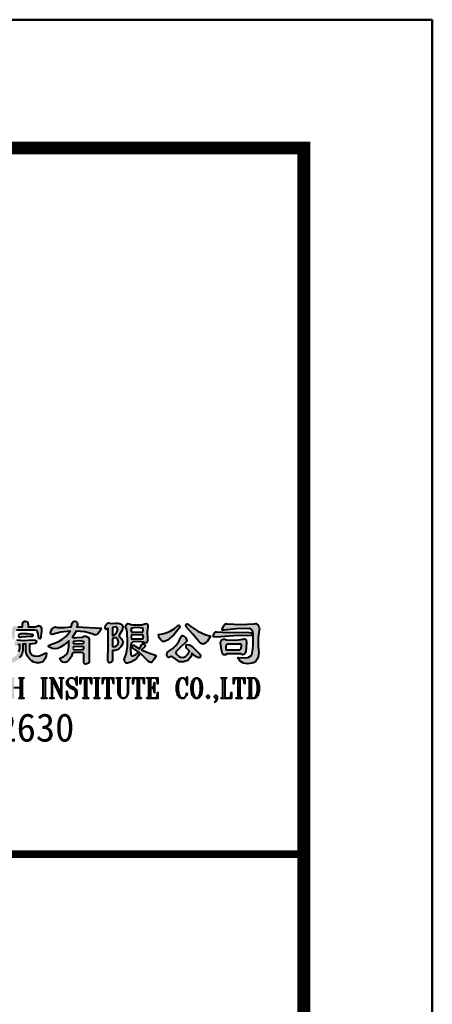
# Model space of a CAD drawing. Extents: x 1398449 to 2142961, y 256969 to 1032940.
# Drawn here: x 1683120 to 1687939, y 873728 to 885233 of the extents above; entities that cross this region are included whole.
import ezdxf
from ezdxf.enums import TextEntityAlignment as Align

# ---------------------------------------------------------------- set-up
doc = ezdxf.new("R2010")
doc.units = 0
doc.header["$LTSCALE"] = 1500
for name, color, linetype in [('BTTK', 7, 'Continuous'), ('Logo', 4, 'Continuous'), ('PUB_TITLE', 4, 'Continuous'), ('党校-主楼（一期）参照$0$PUB_TITLE', 7, 'Continuous')]:
    doc.layers.add(name, color=color, linetype=linetype)
doc.layers.add('yichutu', color=7, linetype='Continuous', true_color=0xffffff, plot=False)
doc.styles.add('HT', font='')
doc.styles.add('HZ(TK)', font='geniso.shx', dxfattribs={"width": 0.9, "bigfont": 'hztxt.shx'})
doc.styles.get('HT').set_extended_font_data('SimHei')

# ---------------------------------------------------------------- blocks, each defined once
blk = doc.blocks.new('logo-txt')
at = {"layer": 'Logo'}
h = blk.add_hatch(color=4, dxfattribs=at)
h.dxf.hatch_style = 1
h.paths.add_polyline_path([(43.253, 3.926), (43.353, 4.027), (43.42, 4.144), (43.416, 4.246), (43.37, 4.342), (43.153, 4.519), (43.02, 4.561), (42.953, 4.519), (42.953, 3.77)], flags=16)
h.paths.add_polyline_path([(42.953, 4.769), (43.062, 4.827), (43.153, 4.915), (43.287, 5.186), (43.289, 5.277), (43.262, 5.342), (43.205, 5.381), (43.12, 5.394), (42.953, 5.352)], flags=16)
h.paths.add_polyline_path([(45.053, 4.228), (45.053, 3.728), (45.103, 3.54), (45.253, 3.395), (45.438, 3.317), (45.627, 3.291), (45.821, 3.317), (46.019, 3.395), (46.294, 3.509), (46.386, 3.52), (46.35, 3.304), (46.277, 3.114), (46.167, 2.95), (46.019, 2.812), (45.817, 2.757), (45.611, 2.759), (45.4, 2.819), (45.186, 2.937), (45.023, 3.106), (44.903, 3.28), (44.824, 3.46), (44.786, 3.645), (44.786, 4.228), (44.553, 4.228), (44.553, 3.936), (44.536, 3.715), (44.486, 3.509), (44.403, 3.319), (44.286, 3.145), (44.161, 2.996), (44.02, 2.884), (43.861, 2.809), (43.686, 2.77), (43.563, 2.786), (43.461, 2.832), (43.38, 2.91), (43.32, 3.02), (43.703, 3.124), (44.053, 3.353), (44.236, 3.613), (44.32, 3.895), (44.32, 4.186), (44.153, 4.165), (43.986, 4.103), (43.911, 4.144), (43.886, 4.269), (43.953, 4.467), (44.086, 4.561), (44.644, 4.499), (45.186, 4.561), (45.511, 4.519), (45.592, 4.467), (45.619, 4.394), (45.519, 4.269)])
h.paths.add_polyline_path([(45.486, 5.571), (45.652, 5.615), (45.752, 5.686), (45.852, 5.654), (45.952, 5.561), (45.994, 5.415), (45.986, 5.227), (45.952, 4.853), (45.936, 4.717), (45.886, 4.644), (45.786, 4.665), (45.752, 4.811), (45.746, 5.03), (45.694, 5.186), (45.596, 5.28), (45.452, 5.311), (44.053, 5.311), (43.953, 5.238), (43.92, 5.103), (43.886, 4.644), (43.795, 4.561), (43.755, 4.582), (43.72, 4.644), (43.686, 5.227), (43.703, 5.394), (43.753, 5.561), (43.828, 5.623), (43.92, 5.644), (44.153, 5.561), (44.519, 5.561), (44.519, 5.769), (44.578, 5.936), (44.686, 6.019), (44.828, 5.998), (44.919, 5.936), (44.961, 5.759), (44.953, 5.561)])
h.paths.add_polyline_path([(44.453, 4.769), (44.295, 4.748), (44.247, 4.785), (44.22, 4.853), (44.261, 4.988), (44.386, 5.061), (44.636, 5.04), (44.919, 5.061), (45.244, 4.998), (45.325, 4.952), (45.353, 4.894), (45.278, 4.811), (45.119, 4.811)], flags=17)
h.paths.add_polyline_path([(42.753, 2.728), (42.628, 2.77), (42.587, 2.895), (42.637, 3.884), (42.653, 5.269), (42.503, 5.227), (42.387, 5.269), (42.337, 5.3), (42.32, 5.394), (42.366, 5.524), (42.437, 5.623), (42.533, 5.691), (42.653, 5.727), (42.814, 5.665), (42.995, 5.644), (43.197, 5.665), (43.42, 5.727), (43.536, 5.644), (43.62, 5.477), (43.611, 5.3), (43.52, 5.103), (43.287, 4.769), (43.553, 4.561), (43.653, 4.426), (43.686, 4.269), (43.672, 4.129), (43.628, 3.999), (43.453, 3.77), (43.195, 3.582), (42.953, 3.52), (42.953, 2.994), (42.92, 2.874), (42.853, 2.786)])
h = blk.add_hatch(color=4, dxfattribs=at)
h.dxf.hatch_style = 1
h.paths.add_polyline_path([(47.76, 4.165), (47.485, 3.978), (47.256, 3.884), (47.035, 3.853), (46.823, 3.884), (46.619, 3.978), (46.552, 4.03), (46.552, 4.103), (46.61, 4.155), (46.785, 4.228), (47.092, 4.327), (47.377, 4.457), (47.641, 4.618), (47.885, 4.811), (48.085, 5.019), (48.218, 5.227), (47.502, 5.144), (46.819, 4.978), (46.719, 5.009), (46.685, 5.103), (46.748, 5.287), (46.835, 5.425), (46.948, 5.516), (47.085, 5.561), (47.252, 5.519), (47.752, 5.509), (48.318, 5.561), (48.385, 5.852), (48.441, 5.938), (48.51, 5.988), (48.591, 6.001), (48.685, 5.977), (48.764, 5.904), (48.801, 5.811), (48.797, 5.696), (48.751, 5.561), (50.651, 5.477), (50.543, 5.227), (50.418, 5.061), (50.326, 4.98), (50.218, 4.946), (50.093, 4.959), (49.951, 5.019), (49.368, 5.175), (48.685, 5.227), (48.418, 4.769), (48.56, 4.717), (48.718, 4.728), (49.218, 4.769), (49.326, 4.832), (49.451, 4.853), (49.618, 4.769), (49.709, 4.644), (49.718, 4.436), (49.701, 3.655), (49.718, 2.895), (49.705, 2.804), (49.668, 2.739), (49.518, 2.687), (49.416, 2.668), (49.343, 2.697), (49.299, 2.772), (49.285, 2.895), (49.285, 3.478), (49.21, 3.54), (49.118, 3.561), (48.552, 3.561), (48.443, 3.53), (48.385, 3.436), (48.322, 3.259), (48.235, 3.103), (48.122, 2.968), (47.985, 2.853), (47.818, 2.801), (47.652, 2.812), (47.494, 2.937), (47.419, 3.061), (47.452, 3.134), (47.552, 3.186), (47.708, 3.244), (47.843, 3.332), (47.958, 3.452), (48.052, 3.603), (48.118, 4.009), (48.118, 4.478)])
h.paths.add_polyline_path([(48.452, 3.905), (48.485, 3.811), (48.826, 3.79), (49.118, 3.811), (49.203, 3.806), (49.26, 3.832), (49.287, 3.889), (49.285, 3.978), (49.235, 4.012), (49.085, 4.03), (48.485, 4.02)], flags=16)
h.paths.add_polyline_path([(48.468, 4.353), (48.485, 4.269), (48.86, 4.249), (49.251, 4.269), (49.293, 4.332), (49.285, 4.436), (48.935, 4.478), (48.485, 4.436)], flags=16)
h = blk.add_hatch(color=4, dxfattribs=at)
h.dxf.hatch_style = 1
h.paths.add_polyline_path([(52.958, 5.748), (53.083, 5.727), (53.817, 5.727), (54.05, 5.811), (54.152, 5.829), (54.225, 5.8), (54.268, 5.725), (54.283, 5.602), (54.225, 5.155), (54.25, 4.644), (54.25, 4.483), (54.216, 4.374), (54.15, 4.316), (54.05, 4.311), (53.908, 4.374), (53.75, 4.394), (53.442, 4.415), (53.117, 4.394), (52.992, 4.301), (52.95, 4.186), (52.933, 3.801), (52.95, 3.478), (52.961, 3.389), (52.992, 3.332), (53.044, 3.306), (53.117, 3.311), (53.35, 3.426), (53.583, 3.603), (53.083, 3.936), (53.05, 4.012), (53.05, 4.072), (53.083, 4.116), (53.15, 4.144), (53.617, 3.853), (53.817, 4.186), (53.892, 4.259), (53.983, 4.228), (54.066, 4.134), (54.05, 4.02), (53.783, 3.77), (54.416, 3.52), (54.791, 3.384), (54.916, 3.311), (54.775, 3.051), (54.616, 2.853), (54.527, 2.801), (54.425, 2.812), (54.31, 2.884), (54.183, 3.02), (53.683, 3.52), (53.55, 3.304), (53.383, 3.114), (53.183, 2.95), (52.95, 2.812), (52.692, 2.728), (52.594, 2.749), (52.517, 2.812), (52.465, 2.897), (52.442, 2.989), (52.484, 3.186), (52.584, 3.434), (52.65, 3.718), (52.684, 4.038), (52.684, 4.394), (52.667, 5.144), (52.621, 5.394), (52.55, 5.561), (52.582, 5.701), (52.642, 5.79), (52.731, 5.826), (52.85, 5.811)])
h.paths.add_polyline_path([(52.983, 4.801), (53.017, 4.644), (53.45, 4.623), (53.883, 4.644), (53.933, 4.78), (53.883, 4.936), (53.383, 4.957), (53.017, 4.936)], flags=16)
h.paths.add_polyline_path([(53.433, 5.165), (53.883, 5.186), (53.917, 5.342), (53.883, 5.477), (53.433, 5.519), (53.017, 5.477), (52.95, 5.321), (52.967, 5.251), (53.017, 5.186)], flags=16)
h.paths.add_polyline_path([(52.3, 5.404), (52.25, 5.269), (52.067, 4.978), (52.038, 4.894), (52.05, 4.853), (52.234, 4.644), (52.317, 4.436), (52.3, 4.228), (52.184, 4.02), (52.055, 3.876), (51.9, 3.78), (51.721, 3.731), (51.517, 3.728), (51.517, 2.978), (51.49, 2.887), (51.442, 2.822), (51.284, 2.77), (51.184, 2.843), (51.151, 2.978), (51.192, 4.176), (51.184, 5.436), (51.084, 5.394), (51.038, 5.371), (51.001, 5.384), (50.951, 5.519), (50.992, 5.667), (51.051, 5.779), (51.126, 5.855), (51.217, 5.894), (51.303, 5.844), (51.426, 5.821), (51.784, 5.852), (51.975, 5.863), (52.15, 5.811), (52.275, 5.706), (52.317, 5.561)])
h.paths.add_polyline_path([(51.517, 4.02), (51.721, 4.043), (51.867, 4.113), (51.955, 4.23), (51.984, 4.394), (51.917, 4.623), (51.859, 4.691), (51.784, 4.728), (51.651, 4.707), (51.517, 4.644)], flags=16)
h.paths.add_polyline_path([(51.517, 4.853), (51.701, 4.967), (51.85, 5.144), (51.911, 5.295), (51.925, 5.415), (51.894, 5.503), (51.817, 5.561), (51.517, 5.519)], flags=16)
h = blk.add_hatch(color=4, dxfattribs=at)
h.dxf.hatch_style = 1
h.paths.add_polyline_path([(57.224, 4.707), (57.282, 4.561), (57.301, 4.499), (57.29, 4.436), (57.182, 4.311), (56.824, 3.999), (56.482, 3.645), (56.449, 3.54), (56.482, 3.478), (56.716, 3.27), (56.822, 3.207), (56.941, 3.186), (57.072, 3.207), (57.215, 3.27), (57.424, 3.478), (57.515, 3.686), (57.315, 3.884), (57.265, 3.975), (57.249, 4.061), (57.257, 4.155), (57.349, 4.186), (57.524, 4.176), (57.715, 4.061), (58.182, 3.603), (58.315, 3.436), (58.382, 3.311), (58.34, 3.186), (58.215, 3.145), (58.024, 3.259), (57.715, 3.52), (57.682, 3.374), (57.615, 3.228), (57.382, 2.937), (57.057, 2.832), (56.749, 2.853), (56.449, 3.061), (56.191, 3.228), (56.093, 3.249), (56.016, 3.228), (55.924, 3.189), (55.849, 3.197), (55.791, 3.252), (55.749, 3.353), (55.791, 3.561), (55.916, 3.686), (56.212, 3.879), (56.466, 4.124), (56.678, 4.42), (56.849, 4.769), (56.903, 4.85), (56.966, 4.884), (57.036, 4.871), (57.116, 4.811)])
h.paths.add_polyline_path([(55.416, 5.019), (55.716, 5.092), (56.016, 5.227), (56.316, 5.425), (56.616, 5.686), (56.682, 5.696), (56.749, 5.644), (56.757, 5.561), (56.716, 5.477), (56.291, 4.946), (55.816, 4.519), (55.583, 4.436), (55.416, 4.436), (55.285, 4.548), (55.191, 4.676), (55.135, 4.819), (55.116, 4.978)])
h.paths.add_polyline_path([(58.182, 5.227), (58.74, 4.967), (59.148, 4.853), (58.919, 4.465), (58.808, 4.339), (58.698, 4.259), (58.591, 4.225), (58.486, 4.236), (58.383, 4.292), (58.282, 4.394), (57.79, 4.998), (57.249, 5.561), (57.224, 5.675), (57.282, 5.769), (57.336, 5.792), (57.399, 5.779), (57.549, 5.644)])
h = blk.add_hatch(color=4, dxfattribs=at)
h.dxf.hatch_style = 1
h.paths.add_polyline_path([(61.497, 5.748), (62.547, 5.811), (62.689, 5.831), (62.847, 5.727), (62.955, 5.519), (62.966, 5.415), (62.947, 5.311), (62.88, 4.728), (62.88, 4.061), (62.914, 3.54), (62.88, 3.228), (62.801, 3.041), (62.697, 2.895), (62.568, 2.791), (62.414, 2.728), (62.043, 2.679), (61.731, 2.739), (61.477, 2.908), (61.281, 3.186), (61.739, 3.145), (62.081, 3.186), (62.306, 3.311), (62.374, 3.405), (62.414, 3.52), (62.464, 3.842), (62.481, 4.144), (62.481, 5.061), (62.449, 5.209), (62.389, 5.321), (62.299, 5.397), (62.181, 5.436), (61.173, 5.425), (60.215, 5.311), (60.098, 5.321), (60.077, 5.365), (60.081, 5.436), (60.156, 5.615), (60.248, 5.738), (60.356, 5.803), (60.481, 5.811)])
h.paths.add_polyline_path([(60.631, 5.134), (62.014, 5.144), (62.381, 5.103), (62.414, 4.978), (62.397, 4.915), (62.347, 4.894), (60.981, 4.863), (59.615, 4.769), (59.406, 4.78), (59.371, 4.824), (59.381, 4.894), (59.473, 5.113), (59.538, 5.168), (59.615, 5.186)])
h.paths.add_polyline_path([(60.273, 4.613), (60.414, 4.561), (61.131, 4.53), (61.681, 4.603), (61.747, 4.623), (61.881, 4.603), (61.931, 4.499), (61.947, 4.353), (61.914, 3.603), (61.814, 3.447), (61.647, 3.395), (61.481, 3.478), (60.448, 3.478), (60.315, 3.395), (60.173, 3.395), (60.081, 3.478), (60.015, 3.77), (59.948, 4.311), (59.963, 4.439), (60.006, 4.53), (60.079, 4.584), (60.181, 4.603)])
h.paths.add_polyline_path([(60.514, 4.228), (60.406, 4.197), (60.348, 4.103), (60.348, 3.853), (60.373, 3.79), (60.414, 3.77), (61.448, 3.77), (61.531, 3.832), (61.581, 4.02), (61.564, 4.155), (61.514, 4.228)], flags=16)
h = blk.add_hatch(color=4, dxfattribs=at)
h.dxf.hatch_style = 1
h.paths.add_polyline_path([(36.549, -0.004), (36.426, -0.004), (36.37, 0.157), (36.263, 0.589), (36.21, 0.748), (36.11, 0.818), (35.911, 0.818), (35.911, 0.167), (35.943, 0.075), (36.009, 0.031), (36.059, 0.031), (36.059, -0.004), (35.632, -0.004), (35.632, 0.031), (35.682, 0.031), (35.747, 0.075), (35.779, 0.167), (35.779, 1.429), (35.747, 1.521), (35.682, 1.565), (35.632, 1.565), (35.632, 1.6), (36.278, 1.598), (36.44, 1.523), (36.498, 1.444), (36.553, 1.288), (36.553, 1.13), (36.498, 0.974), (36.44, 0.895), (36.276, 0.818), (36.164, 0.818), (36.227, 0.776), (36.284, 0.697), (36.444, 0.248), (36.492, 0.18), (36.536, 0.18), (36.583, 0.244), (36.583, 0.312), (36.606, 0.312), (36.606, 0.159)])
h.paths.add_polyline_path([(36.422, 1.355), (36.371, 1.496), (36.27, 1.565), (36.009, 1.565), (35.943, 1.521), (35.911, 1.429), (35.911, 0.852), (36.27, 0.852), (36.371, 0.923), (36.422, 1.064)], flags=16)
h.paths.add_polyline_path([(36.818, -0.004), (36.818, 0.031), (36.868, 0.031), (36.934, 0.075), (36.966, 0.167), (36.966, 1.429), (36.934, 1.521), (36.868, 1.565), (36.818, 1.565), (36.818, 1.6), (37.686, 1.6), (37.686, 1.135), (37.661, 1.133), (37.626, 1.427), (37.6, 1.48), (37.554, 1.523), (37.404, 1.565), (37.195, 1.565), (37.13, 1.521), (37.098, 1.429), (37.098, 0.852), (37.19, 0.852), (37.328, 0.901), (37.342, 0.919), (37.419, 1.239), (37.419, 0.432), (37.342, 0.752), (37.328, 0.769), (37.19, 0.818), (37.098, 0.818), (37.098, 0.167), (37.13, 0.075), (37.195, 0.031), (37.404, 0.031), (37.554, 0.073), (37.6, 0.116), (37.626, 0.169), (37.661, 0.464), (37.686, 0.461), (37.686, -0.004)])
h.paths.add_polyline_path([(38.712, 0.153), (38.653, 0.073), (38.488, -0.004), (38.324, -0.004), (38.159, 0.073), (38.063, 0.206), (37.993, -0.09), (37.993, 0.566), (38.069, 0.246), (38.172, 0.102), (38.328, 0.031), (38.485, 0.031), (38.638, 0.102), (38.688, 0.242), (38.688, 0.457), (38.638, 0.599), (38.535, 0.671), (38.213, 0.821), (38.049, 0.974), (37.993, 1.13), (37.993, 1.365), (38.102, 1.523), (38.271, 1.6), (38.435, 1.6), (38.6, 1.523), (38.696, 1.39), (38.766, 1.687), (38.766, 1.029), (38.69, 1.35), (38.588, 1.493), (38.432, 1.565), (38.274, 1.565), (38.121, 1.493), (38.07, 1.355), (38.07, 1.213), (38.121, 1.072), (38.223, 1), (38.546, 0.85), (38.71, 0.697), (38.766, 0.54), (38.766, 0.308)])
h.paths.add_polyline_path([(39.031, -0.004), (39.031, 0.031), (39.081, 0.031), (39.147, 0.075), (39.179, 0.167), (39.179, 1.429), (39.147, 1.521), (39.081, 1.565), (39.031, 1.565), (39.031, 1.6), (39.898, 1.6), (39.898, 1.135), (39.874, 1.133), (39.839, 1.427), (39.813, 1.48), (39.767, 1.523), (39.617, 1.565), (39.408, 1.565), (39.342, 1.521), (39.31, 1.429), (39.31, 0.852), (39.403, 0.852), (39.541, 0.901), (39.554, 0.919), (39.631, 1.239), (39.631, 0.432), (39.554, 0.752), (39.541, 0.769), (39.403, 0.818), (39.31, 0.818), (39.31, 0.167), (39.342, 0.075), (39.408, 0.031), (39.617, 0.031), (39.767, 0.073), (39.813, 0.116), (39.839, 0.169), (39.874, 0.464), (39.898, 0.461), (39.898, -0.004)])
h.paths.add_polyline_path([(40.699, -0.004), (40.699, 0.031), (40.749, 0.031), (40.815, 0.075), (40.824, 0.105), (40.744, 0.444), (40.32, 0.444), (40.233, 0.096), (40.328, 0.031), (40.431, 0.031), (40.431, -0.004), (40.11, -0.004), (40.11, 0.031), (40.16, 0.031), (40.207, 0.096), (40.583, 1.6), (40.601, 1.6), (40.95, 0.135), (41.025, 0.031), (41.073, 0.031), (41.073, -0.004)])
h.paths.add_polyline_path([(40.537, 1.312), (40.329, 0.479), (40.736, 0.479)], flags=16)
h.paths.add_polyline_path([(42.161, -0.004), (42.039, -0.004), (41.982, 0.157), (41.875, 0.589), (41.823, 0.748), (41.722, 0.818), (41.523, 0.818), (41.523, 0.167), (41.555, 0.075), (41.621, 0.031), (41.671, 0.031), (41.671, -0.004), (41.244, -0.004), (41.244, 0.031), (41.294, 0.031), (41.359, 0.075), (41.391, 0.167), (41.391, 1.429), (41.359, 1.521), (41.294, 1.565), (41.244, 1.565), (41.244, 1.6), (41.89, 1.598), (42.052, 1.523), (42.11, 1.444), (42.166, 1.288), (42.166, 1.13), (42.11, 0.974), (42.052, 0.895), (41.888, 0.818), (41.776, 0.818), (41.839, 0.776), (41.896, 0.697), (42.056, 0.248), (42.104, 0.18), (42.148, 0.18), (42.195, 0.244), (42.195, 0.312), (42.219, 0.312), (42.219, 0.159)])
h.paths.add_polyline_path([(42.034, 1.355), (41.983, 1.496), (41.882, 1.565), (41.621, 1.565), (41.555, 1.521), (41.523, 1.429), (41.523, 0.852), (41.882, 0.852), (41.983, 0.923), (42.034, 1.064)], flags=16)
h.paths.add_polyline_path([(43.223, 1.35), (43.118, 1.493), (43.016, 1.565), (42.861, 1.565), (42.759, 1.496), (42.655, 1.278), (42.603, 0.983), (42.603, 0.613), (42.655, 0.318), (42.759, 0.1), (42.861, 0.031), (43.016, 0.031), (43.118, 0.102), (43.223, 0.248), (43.276, 0.395), (43.297, 0.379), (43.244, 0.227), (43.134, 0.073), (43.022, -0.004), (42.854, -0.002), (42.692, 0.073), (42.58, 0.227), (42.527, 0.381), (42.472, 0.609), (42.472, 0.987), (42.527, 1.215), (42.58, 1.369), (42.692, 1.523), (42.855, 1.6), (43.022, 1.6), (43.134, 1.523), (43.229, 1.39), (43.299, 1.687), (43.299, 1.029)])
h.paths.add_polyline_path([(44.206, -0.004), (44.206, 0.031), (44.256, 0.031), (44.322, 0.075), (44.354, 0.167), (44.354, 0.818), (43.843, 0.818), (43.843, 0.167), (43.875, 0.075), (43.941, 0.031), (43.991, 0.031), (43.991, -0.004), (43.564, -0.004), (43.564, 0.031), (43.614, 0.031), (43.679, 0.075), (43.712, 0.167), (43.712, 1.429), (43.679, 1.521), (43.614, 1.565), (43.564, 1.565), (43.564, 1.6), (43.991, 1.6), (43.991, 1.565), (43.941, 1.565), (43.875, 1.521), (43.843, 1.429), (43.843, 0.852), (44.354, 0.852), (44.354, 1.429), (44.322, 1.521), (44.256, 1.565), (44.206, 1.565), (44.206, 1.6), (44.633, 1.6), (44.633, 1.565), (44.583, 1.565), (44.518, 1.521), (44.486, 1.429), (44.486, 0.167), (44.518, 0.075), (44.583, 0.031), (44.633, 0.031), (44.633, -0.004)])
h = blk.add_hatch(color=4, dxfattribs=at)
h.dxf.hatch_style = 1
h.paths.add_polyline_path([(45.991, -0.004), (45.991, 0.031), (46.041, 0.031), (46.106, 0.075), (46.138, 0.167), (46.138, 1.429), (46.106, 1.521), (46.041, 1.565), (45.991, 1.565), (45.991, 1.6), (46.418, 1.6), (46.418, 1.565), (46.368, 1.565), (46.302, 1.521), (46.27, 1.429), (46.27, 0.167), (46.302, 0.075), (46.368, 0.031), (46.418, 0.031), (46.418, -0.004)])
h.paths.add_polyline_path([(47.662, 1.565), (47.564, 1.498), (47.564, -0.004), (47.546, -0.004), (46.815, 1.527), (46.815, 0.098), (46.913, 0.031), (46.963, 0.031), (46.963, -0.004), (46.642, -0.004), (46.642, 0.031), (46.692, 0.031), (46.79, 0.098), (46.79, 1.498), (46.692, 1.565), (46.642, 1.565), (46.642, 1.6), (46.916, 1.6), (47.54, 0.293), (47.54, 1.498), (47.442, 1.565), (47.391, 1.565), (47.391, 1.6), (47.712, 1.6), (47.712, 1.565)])
h.paths.add_polyline_path([(48.696, 0.153), (48.638, 0.073), (48.473, -0.004), (48.308, -0.004), (48.143, 0.073), (48.047, 0.206), (47.977, -0.09), (47.977, 0.566), (48.053, 0.246), (48.156, 0.102), (48.312, 0.031), (48.469, 0.031), (48.622, 0.102), (48.673, 0.242), (48.673, 0.457), (48.622, 0.599), (48.52, 0.671), (48.197, 0.821), (48.034, 0.974), (47.977, 1.13), (47.977, 1.365), (48.087, 1.523), (48.255, 1.6), (48.419, 1.6), (48.584, 1.523), (48.68, 1.39), (48.75, 1.687), (48.75, 1.029), (48.674, 1.35), (48.572, 1.493), (48.416, 1.565), (48.258, 1.565), (48.105, 1.493), (48.055, 1.355), (48.055, 1.213), (48.105, 1.072), (48.208, 1), (48.53, 0.85), (48.694, 0.697), (48.75, 0.54), (48.75, 0.308)])
h.paths.add_polyline_path([(49.859, 1.133), (49.824, 1.427), (49.798, 1.48), (49.752, 1.523), (49.605, 1.565), (49.541, 1.521), (49.509, 1.429), (49.509, 0.167), (49.541, 0.075), (49.607, 0.031), (49.657, 0.031), (49.657, -0.004), (49.229, -0.004), (49.229, 0.031), (49.28, 0.031), (49.345, 0.075), (49.377, 0.167), (49.377, 1.429), (49.345, 1.521), (49.281, 1.565), (49.134, 1.523), (49.089, 1.48), (49.062, 1.427), (49.027, 1.133), (49.003, 1.135), (49.003, 1.6), (49.884, 1.6), (49.884, 1.135)])
h.paths.add_polyline_path([(50.095, -0.004), (50.095, 0.031), (50.145, 0.031), (50.211, 0.075), (50.243, 0.167), (50.243, 1.429), (50.211, 1.521), (50.145, 1.565), (50.095, 1.565), (50.095, 1.6), (50.522, 1.6), (50.522, 1.565), (50.472, 1.565), (50.406, 1.521), (50.374, 1.429), (50.374, 0.167), (50.406, 0.075), (50.472, 0.031), (50.522, 0.031), (50.522, -0.004)])
h.paths.add_polyline_path([(51.59, 1.133), (51.555, 1.427), (51.529, 1.48), (51.483, 1.523), (51.336, 1.565), (51.272, 1.521), (51.24, 1.429), (51.24, 0.167), (51.272, 0.075), (51.338, 0.031), (51.388, 0.031), (51.388, -0.004), (50.96, -0.004), (50.96, 0.031), (51.011, 0.031), (51.076, 0.075), (51.109, 0.167), (51.109, 1.429), (51.076, 1.521), (51.012, 1.565), (50.865, 1.523), (50.82, 1.48), (50.794, 1.427), (50.758, 1.133), (50.734, 1.135), (50.734, 1.6), (51.615, 1.6), (51.615, 1.135)])
h.paths.add_polyline_path([(52.845, 1.565), (52.747, 1.498), (52.747, 0.459), (52.692, 0.229), (52.58, 0.073), (52.415, -0.004), (52.307, -0.004), (52.307, 0.011), (52.302, -0.004), (52.14, 0.073), (52.029, 0.229), (51.974, 0.459), (51.974, 1.429), (51.942, 1.521), (51.876, 1.565), (51.826, 1.565), (51.826, 1.6), (52.253, 1.6), (52.253, 1.565), (52.203, 1.565), (52.137, 1.521), (52.105, 1.429), (52.105, 0.389), (52.157, 0.171), (52.207, 0.102), (52.31, 0.031), (52.412, 0.031), (52.568, 0.102), (52.67, 0.246), (52.722, 0.464), (52.722, 1.498), (52.625, 1.565), (52.574, 1.565), (52.574, 1.6), (52.895, 1.6), (52.895, 1.565)])
h.paths.add_polyline_path([(53.963, 1.133), (53.928, 1.427), (53.902, 1.48), (53.856, 1.523), (53.709, 1.565), (53.645, 1.521), (53.613, 1.429), (53.613, 0.167), (53.645, 0.075), (53.711, 0.031), (53.762, 0.031), (53.762, -0.004), (53.333, -0.004), (53.333, 0.031), (53.384, 0.031), (53.45, 0.075), (53.482, 0.167), (53.482, 1.429), (53.45, 1.521), (53.385, 1.565), (53.238, 1.523), (53.193, 1.48), (53.167, 1.427), (53.132, 1.133), (53.107, 1.135), (53.107, 1.6), (53.988, 1.6), (53.988, 1.135)])
h.paths.add_polyline_path([(54.199, -0.004), (54.199, 0.031), (54.249, 0.031), (54.315, 0.075), (54.347, 0.167), (54.347, 1.429), (54.315, 1.521), (54.249, 1.565), (54.199, 1.565), (54.199, 1.6), (55.066, 1.6), (55.066, 1.135), (55.042, 1.133), (55.007, 1.427), (54.981, 1.48), (54.935, 1.523), (54.785, 1.565), (54.576, 1.565), (54.51, 1.521), (54.478, 1.429), (54.478, 0.852), (54.571, 0.852), (54.709, 0.901), (54.722, 0.919), (54.799, 1.239), (54.799, 0.432), (54.722, 0.752), (54.709, 0.769), (54.571, 0.818), (54.478, 0.818), (54.478, 0.167), (54.51, 0.075), (54.576, 0.031), (54.785, 0.031), (54.935, 0.073), (54.981, 0.116), (55.007, 0.169), (55.042, 0.464), (55.066, 0.461), (55.066, -0.004)])
h = blk.add_hatch(color=4, dxfattribs=at)
h.dxf.hatch_style = 1
h.paths.add_polyline_path([(57.257, 1.35), (57.153, 1.493), (57.051, 1.565), (56.896, 1.565), (56.794, 1.496), (56.69, 1.278), (56.638, 0.983), (56.638, 0.613), (56.69, 0.318), (56.794, 0.1), (56.896, 0.031), (57.051, 0.031), (57.153, 0.102), (57.257, 0.248), (57.31, 0.395), (57.332, 0.379), (57.278, 0.227), (57.169, 0.073), (57.057, -0.004), (56.889, -0.002), (56.727, 0.073), (56.615, 0.227), (56.562, 0.381), (56.506, 0.609), (56.506, 0.987), (56.562, 1.215), (56.615, 1.369), (56.727, 1.523), (56.89, 1.6), (57.057, 1.6), (57.169, 1.523), (57.263, 1.39), (57.334, 1.687), (57.334, 1.029)])
h.paths.add_polyline_path([(58.467, 0.381), (58.411, 0.227), (58.3, 0.073), (58.137, -0.004), (58.023, -0.004), (58.022, -0.002), (57.86, 0.073), (57.748, 0.227), (57.693, 0.381), (57.64, 0.683), (57.64, 0.913), (57.693, 1.215), (57.748, 1.369), (57.86, 1.523), (58.023, 1.6), (58.137, 1.6), (58.138, 1.598), (58.3, 1.523), (58.411, 1.369), (58.467, 1.215), (58.52, 0.913), (58.52, 0.683)])
h.paths.add_polyline_path([(58.389, 0.983), (58.337, 1.278), (58.233, 1.496), (58.13, 1.565), (58.029, 1.565), (57.927, 1.496), (57.823, 1.278), (57.771, 0.983), (57.771, 0.613), (57.823, 0.318), (57.927, 0.1), (58.029, 0.031), (58.13, 0.031), (58.233, 0.1), (58.337, 0.318), (58.389, 0.613)], flags=16)
h.paths.add_polyline_path([(59.004, -0.004), (58.941, -0.004), (58.88, 0.082), (58.88, 0.169), (58.941, 0.255), (59.004, 0.255), (59.065, 0.169), (59.065, 0.082)])
h.paths.add_polyline_path([(59.607, -0.223), (59.496, -0.3), (59.484, -0.27), (59.586, -0.197), (59.616, -0.035), (59.592, -0.004), (59.539, -0.004), (59.478, 0.082), (59.478, 0.169), (59.539, 0.255), (59.602, 0.255), (59.663, 0.169), (59.663, -0.064)])
h.paths.add_polyline_path([(59.981, -0.004), (59.981, 0.031), (60.031, 0.031), (60.097, 0.075), (60.129, 0.167), (60.129, 1.429), (60.097, 1.521), (60.031, 1.565), (59.981, 1.565), (59.981, 1.6), (60.408, 1.6), (60.408, 1.565), (60.358, 1.565), (60.293, 1.521), (60.261, 1.429), (60.261, 0.167), (60.293, 0.075), (60.358, 0.031), (60.514, 0.031), (60.664, 0.073), (60.71, 0.116), (60.735, 0.169), (60.771, 0.464), (60.795, 0.461), (60.795, -0.004)])
h.paths.add_polyline_path([(61.798, 1.133), (61.762, 1.427), (61.736, 1.48), (61.691, 1.523), (61.544, 1.565), (61.48, 1.521), (61.447, 1.429), (61.447, 0.167), (61.48, 0.075), (61.545, 0.031), (61.596, 0.031), (61.596, -0.004), (61.168, -0.004), (61.168, 0.031), (61.218, 0.031), (61.284, 0.075), (61.316, 0.167), (61.316, 1.429), (61.284, 1.521), (61.22, 1.565), (61.073, 1.523), (61.027, 1.48), (61.001, 1.427), (60.966, 1.133), (60.941, 1.135), (60.941, 1.6), (61.822, 1.6), (61.822, 1.135)])
h.paths.add_polyline_path([(62.9, 0.381), (62.846, 0.227), (62.735, 0.073), (62.57, -0.004), (62.033, -0.004), (62.033, 0.031), (62.083, 0.031), (62.149, 0.075), (62.181, 0.167), (62.181, 1.429), (62.149, 1.521), (62.083, 1.565), (62.033, 1.565), (62.033, 1.6), (62.57, 1.6), (62.735, 1.523), (62.846, 1.369), (62.9, 1.215), (62.955, 0.987), (62.955, 0.609)])
h.paths.add_polyline_path([(62.824, 0.983), (62.772, 1.278), (62.668, 1.496), (62.565, 1.565), (62.411, 1.565), (62.345, 1.521), (62.313, 1.429), (62.313, 0.167), (62.345, 0.075), (62.411, 0.031), (62.565, 0.031), (62.668, 0.1), (62.772, 0.318), (62.824, 0.613)], flags=16)
at = {"layer": 'Logo', "color": 4}
for points in [[(44.153, 5.561), (44.519, 5.561), (44.519, 5.769), (44.578, 5.936), (44.686, 6.019), (44.828, 5.998), (44.919, 5.936), (44.961, 5.759), (44.953, 5.561), (45.486, 5.571), (45.652, 5.615), (45.752, 5.686), (45.852, 5.654), (45.952, 5.561), (45.994, 5.415), (45.986, 5.227), (45.952, 4.853), (45.936, 4.717), (45.886, 4.644), (45.786, 4.665), (45.752, 4.811), (45.746, 5.03), (45.694, 5.186), (45.596, 5.28), (45.452, 5.311), (44.053, 5.311)], [(44.236, 3.613), (44.32, 3.895), (44.32, 4.186), (44.153, 4.165)], [(44.086, 4.561), (44.644, 4.499), (45.186, 4.561), (45.511, 4.519), (45.592, 4.467), (45.619, 4.394), (45.519, 4.269), (45.053, 4.228), (45.053, 3.728), (45.103, 3.54), (45.253, 3.395), (45.438, 3.317), (45.627, 3.291), (45.821, 3.317), (46.019, 3.395), (46.294, 3.509), (46.386, 3.52), (46.35, 3.304), (46.277, 3.114), (46.167, 2.95), (46.019, 2.812), (45.817, 2.757), (45.611, 2.759), (45.4, 2.819), (45.186, 2.937), (45.023, 3.106), (44.903, 3.28), (44.824, 3.46), (44.786, 3.645), (44.786, 4.228), (44.553, 4.228), (44.553, 3.936), (44.536, 3.715), (44.486, 3.509), (44.403, 3.319), (44.286, 3.145)], [(44.256, 0.031), (44.322, 0.075), (44.354, 0.167), (44.354, 0.818), (43.843, 0.818)], [(43.843, 0.852), (44.354, 0.852), (44.354, 1.429), (44.322, 1.521), (44.256, 1.565)], [(44.206, 1.6), (44.633, 1.6), (44.633, 1.565), (44.583, 1.565), (44.518, 1.521), (44.486, 1.429), (44.486, 0.167), (44.518, 0.075), (44.583, 0.031), (44.633, 0.031), (44.633, -0.004), (44.206, -0.004)]]:
    blk.add_lwpolyline(points, dxfattribs=at)
for points in [[(47.76, 4.165), (47.485, 3.978), (47.256, 3.884), (47.035, 3.853), (46.823, 3.884), (46.619, 3.978), (46.552, 4.03), (46.552, 4.103), (46.61, 4.155), (46.785, 4.228), (47.092, 4.327), (47.377, 4.457), (47.641, 4.618), (47.885, 4.811), (48.085, 5.019), (48.218, 5.227), (47.502, 5.144), (46.819, 4.978), (46.719, 5.009), (46.685, 5.103), (46.748, 5.287), (46.835, 5.425), (46.948, 5.516), (47.085, 5.561), (47.252, 5.519), (47.752, 5.509), (48.318, 5.561), (48.385, 5.852), (48.441, 5.938), (48.51, 5.988), (48.591, 6.001), (48.685, 5.977), (48.764, 5.904), (48.801, 5.811), (48.797, 5.696), (48.751, 5.561), (50.651, 5.477), (50.543, 5.227), (50.418, 5.061), (50.326, 4.98), (50.218, 4.946), (50.093, 4.959), (49.951, 5.019), (49.368, 5.175), (48.685, 5.227), (48.418, 4.769), (48.56, 4.717), (48.718, 4.728), (49.218, 4.769), (49.326, 4.832), (49.451, 4.853), (49.618, 4.769), (49.709, 4.644), (49.718, 4.436), (49.701, 3.655), (49.718, 2.895), (49.705, 2.804), (49.668, 2.739), (49.518, 2.687), (49.416, 2.668), (49.343, 2.697), (49.299, 2.772), (49.285, 2.895), (49.285, 3.478), (49.21, 3.54), (49.118, 3.561), (48.552, 3.561), (48.443, 3.53), (48.385, 3.436), (48.322, 3.259), (48.235, 3.103), (48.122, 2.968), (47.985, 2.853), (47.818, 2.801), (47.652, 2.812), (47.494, 2.937), (47.419, 3.061), (47.452, 3.134), (47.552, 3.186), (47.708, 3.244), (47.843, 3.332), (47.958, 3.452), (48.052, 3.603), (48.118, 4.009), (48.118, 4.478)], [(52.3, 5.404), (52.25, 5.269), (52.067, 4.978), (52.038, 4.894), (52.05, 4.853), (52.234, 4.644), (52.317, 4.436), (52.3, 4.228), (52.184, 4.02), (52.055, 3.876), (51.9, 3.78), (51.721, 3.731), (51.517, 3.728), (51.517, 2.978), (51.49, 2.887), (51.442, 2.822), (51.284, 2.77), (51.184, 2.843), (51.151, 2.978), (51.192, 4.176), (51.184, 5.436), (51.084, 5.394), (51.038, 5.371), (51.001, 5.384), (50.951, 5.519), (50.992, 5.667), (51.051, 5.779), (51.126, 5.855), (51.217, 5.894), (51.303, 5.844), (51.426, 5.821), (51.784, 5.852), (51.975, 5.863), (52.15, 5.811), (52.275, 5.706), (52.317, 5.561)], [(51.517, 4.853), (51.701, 4.967), (51.85, 5.144), (51.911, 5.295), (51.925, 5.415), (51.894, 5.503), (51.817, 5.561), (51.517, 5.519)], [(52.958, 5.748), (53.083, 5.727), (53.817, 5.727), (54.05, 5.811), (54.152, 5.829), (54.225, 5.8), (54.268, 5.725), (54.283, 5.602), (54.225, 5.155), (54.25, 4.644), (54.25, 4.483), (54.216, 4.374), (54.15, 4.316), (54.05, 4.311), (53.908, 4.374), (53.75, 4.394), (53.442, 4.415), (53.117, 4.394), (52.992, 4.301), (52.95, 4.186), (52.933, 3.801), (52.95, 3.478), (52.961, 3.389), (52.992, 3.332), (53.044, 3.306), (53.117, 3.311), (53.35, 3.426), (53.583, 3.603), (53.083, 3.936), (53.05, 4.012), (53.05, 4.072), (53.083, 4.116), (53.15, 4.144), (53.617, 3.853), (53.817, 4.186), (53.892, 4.259), (53.983, 4.228), (54.066, 4.134), (54.05, 4.02), (53.783, 3.77), (54.416, 3.52), (54.791, 3.384), (54.916, 3.311), (54.775, 3.051), (54.616, 2.853), (54.527, 2.801), (54.425, 2.812), (54.31, 2.884), (54.183, 3.02), (53.683, 3.52), (53.55, 3.304), (53.383, 3.114), (53.183, 2.95), (52.95, 2.812), (52.692, 2.728), (52.594, 2.749), (52.517, 2.812), (52.465, 2.897), (52.442, 2.989), (52.484, 3.186), (52.584, 3.434), (52.65, 3.718), (52.684, 4.038), (52.684, 4.394), (52.667, 5.144), (52.621, 5.394), (52.55, 5.561), (52.582, 5.701), (52.642, 5.79), (52.731, 5.826), (52.85, 5.811)], [(53.433, 5.165), (53.883, 5.186), (53.917, 5.342), (53.883, 5.477), (53.433, 5.519), (53.017, 5.477), (52.95, 5.321), (52.967, 5.251), (53.017, 5.186)], [(55.416, 5.019), (55.716, 5.092), (56.016, 5.227), (56.316, 5.425), (56.616, 5.686), (56.682, 5.696), (56.749, 5.644), (56.757, 5.561), (56.716, 5.477), (56.291, 4.946), (55.816, 4.519), (55.583, 4.436), (55.416, 4.436), (55.285, 4.548), (55.191, 4.676), (55.135, 4.819), (55.116, 4.978)], [(58.182, 5.227), (58.74, 4.967), (59.148, 4.853), (58.919, 4.465), (58.808, 4.339), (58.698, 4.259), (58.591, 4.225), (58.486, 4.236), (58.383, 4.292), (58.282, 4.394), (57.79, 4.998), (57.249, 5.561), (57.224, 5.675), (57.282, 5.769), (57.336, 5.792), (57.399, 5.779), (57.549, 5.644)], [(61.497, 5.748), (62.547, 5.811), (62.689, 5.831), (62.847, 5.727), (62.955, 5.519), (62.966, 5.415), (62.947, 5.311), (62.88, 4.728), (62.88, 4.061), (62.914, 3.54), (62.88, 3.228), (62.801, 3.041), (62.697, 2.895), (62.568, 2.791), (62.414, 2.728), (62.043, 2.679), (61.731, 2.739), (61.477, 2.908), (61.281, 3.186), (61.739, 3.145), (62.081, 3.186), (62.306, 3.311), (62.374, 3.405), (62.414, 3.52), (62.464, 3.842), (62.481, 4.144), (62.481, 5.061), (62.449, 5.209), (62.389, 5.321), (62.299, 5.397), (62.181, 5.436), (61.173, 5.425), (60.215, 5.311), (60.098, 5.321), (60.077, 5.365), (60.081, 5.436), (60.156, 5.615), (60.248, 5.738), (60.356, 5.803), (60.481, 5.811)], [(44.453, 4.769), (44.295, 4.748), (44.247, 4.785), (44.22, 4.853), (44.261, 4.988), (44.386, 5.061), (44.636, 5.04), (44.919, 5.061), (45.244, 4.998), (45.325, 4.952), (45.353, 4.894), (45.278, 4.811), (45.119, 4.811)], [(51.517, 4.02), (51.721, 4.043), (51.867, 4.113), (51.955, 4.23), (51.984, 4.394), (51.917, 4.623), (51.859, 4.691), (51.784, 4.728), (51.651, 4.707), (51.517, 4.644)], [(52.983, 4.801), (53.017, 4.644), (53.45, 4.623), (53.883, 4.644), (53.933, 4.78), (53.883, 4.936), (53.383, 4.957), (53.017, 4.936)], [(57.224, 4.707), (57.282, 4.561), (57.301, 4.499), (57.29, 4.436), (57.182, 4.311), (56.824, 3.999), (56.482, 3.645), (56.449, 3.54), (56.482, 3.478), (56.716, 3.27), (56.822, 3.207), (56.941, 3.186), (57.072, 3.207), (57.215, 3.27), (57.424, 3.478), (57.515, 3.686), (57.315, 3.884), (57.265, 3.975), (57.249, 4.061), (57.257, 4.155), (57.349, 4.186), (57.524, 4.176), (57.715, 4.061), (58.182, 3.603), (58.315, 3.436), (58.382, 3.311), (58.34, 3.186), (58.215, 3.145), (58.024, 3.259), (57.715, 3.52), (57.682, 3.374), (57.615, 3.228), (57.382, 2.937), (57.057, 2.832), (56.749, 2.853), (56.449, 3.061), (56.191, 3.228), (56.093, 3.249), (56.016, 3.228), (55.924, 3.189), (55.849, 3.197), (55.791, 3.252), (55.749, 3.353), (55.791, 3.561), (55.916, 3.686), (56.212, 3.879), (56.466, 4.124), (56.678, 4.42), (56.849, 4.769), (56.903, 4.85), (56.966, 4.884), (57.036, 4.871), (57.116, 4.811)], [(60.631, 5.134), (62.014, 5.144), (62.381, 5.103), (62.414, 4.978), (62.397, 4.915), (62.347, 4.894), (60.981, 4.863), (59.615, 4.769), (59.406, 4.78), (59.371, 4.824), (59.381, 4.894), (59.473, 5.113), (59.538, 5.168), (59.615, 5.186)], [(60.273, 4.613), (60.414, 4.561), (61.131, 4.53), (61.681, 4.603), (61.747, 4.623), (61.881, 4.603), (61.931, 4.499), (61.947, 4.353), (61.914, 3.603), (61.814, 3.447), (61.647, 3.395), (61.481, 3.478), (60.448, 3.478), (60.315, 3.395), (60.173, 3.395), (60.081, 3.478), (60.015, 3.77), (59.948, 4.311), (59.963, 4.439), (60.006, 4.53), (60.079, 4.584), (60.181, 4.603)], [(48.452, 3.905), (48.485, 3.811), (48.826, 3.79), (49.118, 3.811), (49.203, 3.806), (49.26, 3.832), (49.287, 3.889), (49.285, 3.978), (49.235, 4.012), (49.085, 4.03), (48.485, 4.02)], [(48.468, 4.353), (48.485, 4.269), (48.86, 4.249), (49.251, 4.269), (49.293, 4.332), (49.285, 4.436), (48.935, 4.478), (48.485, 4.436)], [(60.514, 4.228), (60.406, 4.197), (60.348, 4.103), (60.348, 3.853), (60.373, 3.79), (60.414, 3.77), (61.448, 3.77), (61.531, 3.832), (61.581, 4.02), (61.564, 4.155), (61.514, 4.228)], [(45.991, -0.004), (45.991, 0.031), (46.041, 0.031), (46.106, 0.075), (46.138, 0.167), (46.138, 1.429), (46.106, 1.521), (46.041, 1.565), (45.991, 1.565), (45.991, 1.6), (46.418, 1.6), (46.418, 1.565), (46.368, 1.565), (46.302, 1.521), (46.27, 1.429), (46.27, 0.167), (46.302, 0.075), (46.368, 0.031), (46.418, 0.031), (46.418, -0.004)], [(47.662, 1.565), (47.564, 1.498), (47.564, -0.004), (47.546, -0.004), (46.815, 1.527), (46.815, 0.098), (46.913, 0.031), (46.963, 0.031), (46.963, -0.004), (46.642, -0.004), (46.642, 0.031), (46.692, 0.031), (46.79, 0.098), (46.79, 1.498), (46.692, 1.565), (46.642, 1.565), (46.642, 1.6), (46.916, 1.6), (47.54, 0.293), (47.54, 1.498), (47.442, 1.565), (47.391, 1.565), (47.391, 1.6), (47.712, 1.6), (47.712, 1.565)], [(48.696, 0.153), (48.638, 0.073), (48.473, -0.004), (48.308, -0.004), (48.143, 0.073), (48.047, 0.206), (47.977, -0.09), (47.977, 0.566), (48.053, 0.246), (48.156, 0.102), (48.312, 0.031), (48.469, 0.031), (48.622, 0.102), (48.673, 0.242), (48.673, 0.457), (48.622, 0.599), (48.52, 0.671), (48.197, 0.821), (48.034, 0.974), (47.977, 1.13), (47.977, 1.365), (48.087, 1.523), (48.255, 1.6), (48.419, 1.6), (48.584, 1.523), (48.68, 1.39), (48.75, 1.687), (48.75, 1.029), (48.674, 1.35), (48.572, 1.493), (48.416, 1.565), (48.258, 1.565), (48.105, 1.493), (48.055, 1.355), (48.055, 1.213), (48.105, 1.072), (48.208, 1), (48.53, 0.85), (48.694, 0.697), (48.75, 0.54), (48.75, 0.308)], [(49.859, 1.133), (49.824, 1.427), (49.798, 1.48), (49.752, 1.523), (49.605, 1.565), (49.541, 1.521), (49.509, 1.429), (49.509, 0.167), (49.541, 0.075), (49.607, 0.031), (49.657, 0.031), (49.657, -0.004), (49.229, -0.004), (49.229, 0.031), (49.28, 0.031), (49.345, 0.075), (49.377, 0.167), (49.377, 1.429), (49.345, 1.521), (49.281, 1.565), (49.134, 1.523), (49.089, 1.48), (49.062, 1.427), (49.027, 1.133), (49.003, 1.135), (49.003, 1.6), (49.884, 1.6), (49.884, 1.135)], [(50.095, -0.004), (50.095, 0.031), (50.145, 0.031), (50.211, 0.075), (50.243, 0.167), (50.243, 1.429), (50.211, 1.521), (50.145, 1.565), (50.095, 1.565), (50.095, 1.6), (50.522, 1.6), (50.522, 1.565), (50.472, 1.565), (50.406, 1.521), (50.374, 1.429), (50.374, 0.167), (50.406, 0.075), (50.472, 0.031), (50.522, 0.031), (50.522, -0.004)], [(51.59, 1.133), (51.555, 1.427), (51.529, 1.48), (51.483, 1.523), (51.336, 1.565), (51.272, 1.521), (51.24, 1.429), (51.24, 0.167), (51.272, 0.075), (51.338, 0.031), (51.388, 0.031), (51.388, -0.004), (50.96, -0.004), (50.96, 0.031), (51.011, 0.031), (51.076, 0.075), (51.109, 0.167), (51.109, 1.429), (51.076, 1.521), (51.012, 1.565), (50.865, 1.523), (50.82, 1.48), (50.794, 1.427), (50.758, 1.133), (50.734, 1.135), (50.734, 1.6), (51.615, 1.6), (51.615, 1.135)], [(52.845, 1.565), (52.747, 1.498), (52.747, 0.459), (52.692, 0.229), (52.58, 0.073), (52.415, -0.004), (52.307, -0.004), (52.307, 0.011), (52.302, -0.004), (52.14, 0.073), (52.029, 0.229), (51.974, 0.459), (51.974, 1.429), (51.942, 1.521), (51.876, 1.565), (51.826, 1.565), (51.826, 1.6), (52.253, 1.6), (52.253, 1.565), (52.203, 1.565), (52.137, 1.521), (52.105, 1.429), (52.105, 0.389), (52.157, 0.171), (52.207, 0.102), (52.31, 0.031), (52.412, 0.031), (52.568, 0.102), (52.67, 0.246), (52.722, 0.464), (52.722, 1.498), (52.625, 1.565), (52.574, 1.565), (52.574, 1.6), (52.895, 1.6), (52.895, 1.565)], [(53.963, 1.133), (53.928, 1.427), (53.902, 1.48), (53.856, 1.523), (53.709, 1.565), (53.645, 1.521), (53.613, 1.429), (53.613, 0.167), (53.645, 0.075), (53.711, 0.031), (53.762, 0.031), (53.762, -0.004), (53.333, -0.004), (53.333, 0.031), (53.384, 0.031), (53.45, 0.075), (53.482, 0.167), (53.482, 1.429), (53.45, 1.521), (53.385, 1.565), (53.238, 1.523), (53.193, 1.48), (53.167, 1.427), (53.132, 1.133), (53.107, 1.135), (53.107, 1.6), (53.988, 1.6), (53.988, 1.135)], [(54.199, -0.004), (54.199, 0.031), (54.249, 0.031), (54.315, 0.075), (54.347, 0.167), (54.347, 1.429), (54.315, 1.521), (54.249, 1.565), (54.199, 1.565), (54.199, 1.6), (55.066, 1.6), (55.066, 1.135), (55.042, 1.133), (55.007, 1.427), (54.981, 1.48), (54.935, 1.523), (54.785, 1.565), (54.576, 1.565), (54.51, 1.521), (54.478, 1.429), (54.478, 0.852), (54.571, 0.852), (54.709, 0.901), (54.722, 0.919), (54.799, 1.239), (54.799, 0.432), (54.722, 0.752), (54.709, 0.769), (54.571, 0.818), (54.478, 0.818), (54.478, 0.167), (54.51, 0.075), (54.576, 0.031), (54.785, 0.031), (54.935, 0.073), (54.981, 0.116), (55.007, 0.169), (55.042, 0.464), (55.066, 0.461), (55.066, -0.004)], [(57.257, 1.35), (57.153, 1.493), (57.051, 1.565), (56.896, 1.565), (56.794, 1.496), (56.69, 1.278), (56.638, 0.983), (56.638, 0.613), (56.69, 0.318), (56.794, 0.1), (56.896, 0.031), (57.051, 0.031), (57.153, 0.102), (57.257, 0.248), (57.31, 0.395), (57.332, 0.379), (57.278, 0.227), (57.169, 0.073), (57.057, -0.004), (56.889, -0.002), (56.727, 0.073), (56.615, 0.227), (56.562, 0.381), (56.506, 0.609), (56.506, 0.987), (56.562, 1.215), (56.615, 1.369), (56.727, 1.523), (56.89, 1.6), (57.057, 1.6), (57.169, 1.523), (57.263, 1.39), (57.334, 1.687), (57.334, 1.029)], [(58.467, 0.381), (58.411, 0.227), (58.3, 0.073), (58.137, -0.004), (58.023, -0.004), (58.022, -0.002), (57.86, 0.073), (57.748, 0.227), (57.693, 0.381), (57.64, 0.683), (57.64, 0.913), (57.693, 1.215), (57.748, 1.369), (57.86, 1.523), (58.023, 1.6), (58.137, 1.6), (58.138, 1.598), (58.3, 1.523), (58.411, 1.369), (58.467, 1.215), (58.52, 0.913), (58.52, 0.683)], [(58.389, 0.983), (58.337, 1.278), (58.233, 1.496), (58.13, 1.565), (58.029, 1.565), (57.927, 1.496), (57.823, 1.278), (57.771, 0.983), (57.771, 0.613), (57.823, 0.318), (57.927, 0.1), (58.029, 0.031), (58.13, 0.031), (58.233, 0.1), (58.337, 0.318), (58.389, 0.613)], [(59.981, -0.004), (59.981, 0.031), (60.031, 0.031), (60.097, 0.075), (60.129, 0.167), (60.129, 1.429), (60.097, 1.521), (60.031, 1.565), (59.981, 1.565), (59.981, 1.6), (60.408, 1.6), (60.408, 1.565), (60.358, 1.565), (60.293, 1.521), (60.261, 1.429), (60.261, 0.167), (60.293, 0.075), (60.358, 0.031), (60.514, 0.031), (60.664, 0.073), (60.71, 0.116), (60.735, 0.169), (60.771, 0.464), (60.795, 0.461), (60.795, -0.004)], [(61.798, 1.133), (61.762, 1.427), (61.736, 1.48), (61.691, 1.523), (61.544, 1.565), (61.48, 1.521), (61.447, 1.429), (61.447, 0.167), (61.48, 0.075), (61.545, 0.031), (61.596, 0.031), (61.596, -0.004), (61.168, -0.004), (61.168, 0.031), (61.218, 0.031), (61.284, 0.075), (61.316, 0.167), (61.316, 1.429), (61.284, 1.521), (61.22, 1.565), (61.073, 1.523), (61.027, 1.48), (61.001, 1.427), (60.966, 1.133), (60.941, 1.135), (60.941, 1.6), (61.822, 1.6), (61.822, 1.135)], [(62.9, 0.381), (62.846, 0.227), (62.735, 0.073), (62.57, -0.004), (62.033, -0.004), (62.033, 0.031), (62.083, 0.031), (62.149, 0.075), (62.181, 0.167), (62.181, 1.429), (62.149, 1.521), (62.083, 1.565), (62.033, 1.565), (62.033, 1.6), (62.57, 1.6), (62.735, 1.523), (62.846, 1.369), (62.9, 1.215), (62.955, 0.987), (62.955, 0.609)], [(62.824, 0.983), (62.772, 1.278), (62.668, 1.496), (62.565, 1.565), (62.411, 1.565), (62.345, 1.521), (62.313, 1.429), (62.313, 0.167), (62.345, 0.075), (62.411, 0.031), (62.565, 0.031), (62.668, 0.1), (62.772, 0.318), (62.824, 0.613)], [(59.004, -0.004), (58.941, -0.004), (58.88, 0.082), (58.88, 0.169), (58.941, 0.255), (59.004, 0.255), (59.065, 0.169), (59.065, 0.082)], [(59.607, -0.223), (59.496, -0.3), (59.484, -0.27), (59.586, -0.197), (59.616, -0.035), (59.592, -0.004), (59.539, -0.004), (59.478, 0.082), (59.478, 0.169), (59.539, 0.255), (59.602, 0.255), (59.663, 0.169), (59.663, -0.064)]]:
    blk.add_lwpolyline(points, close=True, dxfattribs=at)
at = {"color": 4, "style": 'HT'}
blk.add_text('设计证书编号：A161002630', height=2.2, dxfattribs=at).set_placement((12.582, -1.17), align=Align.TOP_LEFT)
blk = doc.blocks.new('vhtemplate_2020年新竖式图框_A1_1_2', base_point=(-420.5, 0))
at = {"layer": 'BTTK', "const_width": 0.6}
blk.add_lwpolyline([(831, 529), (761, 529)], dxfattribs=at)
at = {"layer": 'PUB_TITLE', "color": 7}
blk.add_lwpolyline([(-420.5, 594), (841, 594), (841, 0), (-420.5, 0)], close=True, dxfattribs=at)
at = {"layer": 'PUB_TITLE', "const_width": 1}
blk.add_lwpolyline([(-395.5, 10), (831, 10), (831, 584), (-395.5, 584)], close=True, dxfattribs=at)
blk.add_blockref('logo-txt', (764.572, 541.135))
at = {"layer": 'BTTK', "color": 4, "style": 'HZ(TK)', "width": 0.9}
for tag, p in [('合作单位', (796, 511.5)), ('建设单位', (796, 209.5)), ('工程名称', (796, 176.5)), ('子项名称', (806, 160)), ('图纸名称', (796, 141))]:
    blk.add_attdef(tag, text='', height=3.5, dxfattribs=at).set_placement(p, align=Align.MIDDLE_CENTER)
for tag, p in [('注册证书号', (808.5, 309.006)), ('注册印章号', (808.5, 301.006)), ('设计号', (806, 193)), ('图别', (789.75, 34)), ('图号', (822.25, 34)), ('版本号', (789.75, 26)), ('日期', (822.25, 26))]:
    blk.add_attdef(tag, text='', height=3.5, dxfattribs=at).set_placement(p, align=Align.MIDDLE)
blk = doc.blocks.new('yct-1261-594-189225-89100-150-1004.0')
at = {"layer": 'yichutu', "color": 7, "true_color": 0xffffff}
blk.add_lwpolyline([(0, 0), (0, 89100), (189225, 89100), (189225, 0)], close=True, dxfattribs=at)

msp = doc.modelspace()

# ---------------------------------------------------------------- linework, layer by layer
at = {"layer": '党校-主楼（一期）参照$0$PUB_TITLE'}
msp.add_lwpolyline([(1498789.3, 796132.9), (1687939.3, 796132.9), (1687939.3, 885232.9), (1498789.3, 885232.9)], close=True, dxfattribs=at)
at = {"layer": '党校-主楼（一期）参照$0$PUB_TITLE', "const_width": 150}
msp.add_lwpolyline([(1502539.3, 797632.9), (1686439.3, 797632.9), (1686439.3, 883732.9), (1502539.3, 883732.9)], close=True, dxfattribs=at)

# ---------------------------------------------------------------- block references
at = {"xscale": 150, "yscale": 150, "zscale": 150}
msp.add_blockref('vhtemplate_2020年新竖式图框_A1_1_2', (1498714.3, 796132.9), dxfattribs=at)
at = {"layer": 'yichutu'}
msp.add_blockref('yct-1261-594-189225-89100-150-1004.0', (1498714.3, 796132.9), dxfattribs=at)

doc.saveas('drawing.dxf')
